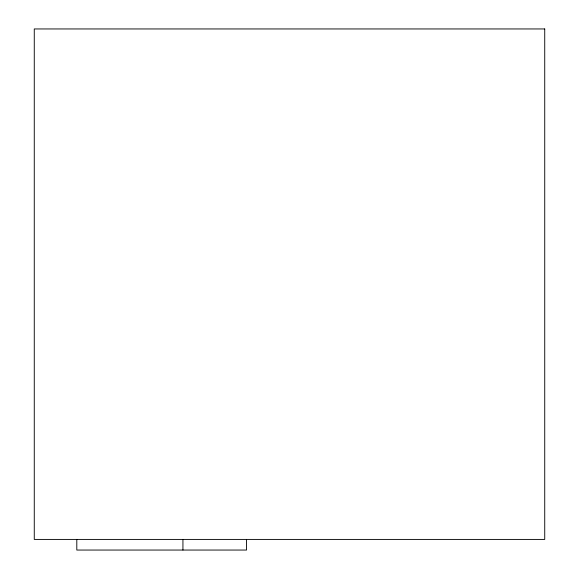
<?xml version="1.0" encoding="UTF-8"?>
<svg xmlns="http://www.w3.org/2000/svg" width="579" height="579" viewBox="0 0 579 579"><rect width="100%" height="100%" fill="white"/><g stroke="black" fill="none" stroke-linecap="round" stroke-linejoin="round"><path stroke-width="0.87" d="M246.531 539.418L246.531 550.05L76.804 550.05L76.804 539.418M182.935 539.418L182.935 550.05M544.73 28.95L34.27 28.95L34.27 539.418L544.73 539.418L544.73 28.95"/></g></svg>
